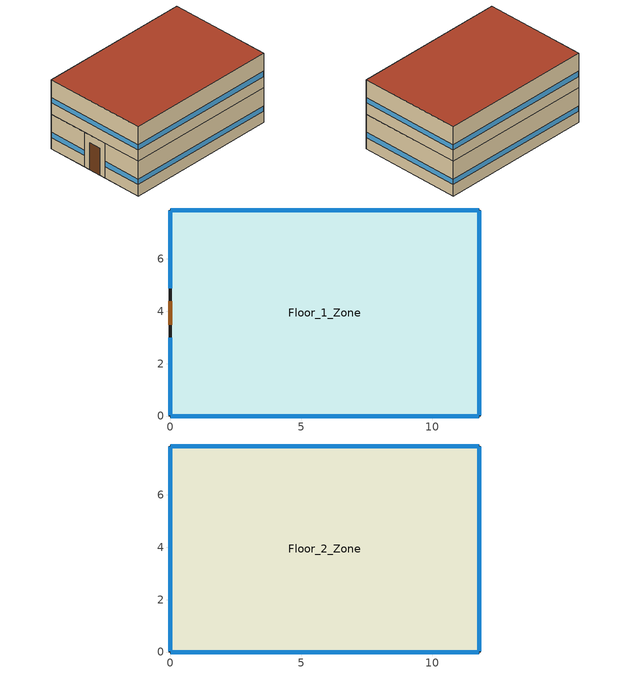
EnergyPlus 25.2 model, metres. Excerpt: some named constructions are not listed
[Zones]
Floor_1_Zone
 floor ground (Residential Floor Construction): 0,0 0,7.87 11.8,7.87 11.8,0 z0
 wall outside (Residential Wall Construction): 0,4.85 0,3.02 0,0 11.8,0 11.8,7.87 0,7.87 0,4.85 z0:2.74
 window (Residential Window Construction): 0,3 0,0.03 / 0,7.84 0,4.87 z0.9:1.32; 11.78,7.87 0.03,7.87 / 11.8,0.03 11.8,7.84 / 0.03,0 11.78,0 z0.9:1.31
 door (Residential Door Construction): 0,4.39 0,3.48 z0:2.13
 roof outside (Residential Roof Construction): 11.8,0 11.8,7.87 0,7.87 0,0 z2.74
Floor_2_Zone
 floor ground (Residential Floor Construction): 0,0 0,7.87 11.8,7.87 11.8,0 z2.74
 wall outside (Residential Wall Construction): 11.8,0 11.8,7.87 0,7.87 0,0 11.8,0 z2.74:5.49
 window (Residential Window Construction): 11.8,0.03 11.8,7.84 / 0.03,0 11.78,0 / 0,7.84 0,0.03 / 11.78,7.87 0.03,7.87 z3.64:4.06
 roof outside (Residential Roof Construction): 11.8,0 11.8,7.87 0,7.87 0,0 z5.49
[SizingPeriod:DesignDay] Month=1; Day of Month=21; Day Type=WinterDesignDay; Daily DryBulb Temperature Range=0; DryBulb Temperature Range Modifier Type=DefaultMultipliers; Barometric Pressure=100953; Wind Direction=30; Rain Indicator=No; Snow Indicator=No; Daylight Saving Time Indicator=No; Solar Model Indicator=ASHRAEClearSky; Sky Clearness=0; Begin Environment Reset Mode=FullResetAtBeginEnvironment
Name | Maximum DryBulb Temperature | Humidity Condition Type | Wetbulb or DewPoint at Maximum DryBulb | Wind Speed
SEVILLA Ann Htg 99.6% Condns DB | 1.3 | Wetbulb | 1.3 | 1.3
SEVILLA Ann Htg Wind 99.6% Condns WS=>MCDB | 13.5 | Wetbulb | 13.5 | 10.4
SEVILLA Ann Hum_n 99.6% Condns DP=>MCDB | 8 | Dewpoint | -4.7 | 1.3
[ENERGYMANAGEMENTSYSTEM:PROGRAM]
ApplyAST_Floor_2_Residential_Living_Occupants: if Floor_2_Residential_Living_Occupants_CoolCoil==0; if Floor_2_Residential_Living_Occupants_HeatCoil==0; set NoH_NoC_reqs = 1; else; set NoH_NoC_reqs = 0; endif; else; set NoH_NoC_reqs = 0; endif; if Floor_2_Residential_Living_Occupants_OpT<roundedACST; if Floor_2_Residential_Living_Occupants_WindSpeed <= MaxWindSpeed; if Floor_2_Residential_Living_Occupants_OutT>MinOutTemp; if Floor_2_Residential_Living_Occupants_OutT < Floor_2_Residential_Living_Occupants_OpT; set meets_base_reqs = 1; else; set meets_base_reqs = 0; endif; else; set meets_base_reqs = 0; endif; else; set meets_base_reqs = 0; endif; else; set meets_base_reqs = 0; endif; if (NoH_NoC_reqs == 1) && (meets_base_reqs == 1); if Floor_2_Residential_Living_Occupants_OpT>VST; set Ventilates_HVACmode2_Floor_2_Residential_Living_Occupants = 1; else; set Ventilates_HVACmode2_Floor_2_Residential_Living_Occupants = 0; endif; else; set Ventilates_HVACmode2_Floor_2_Residential_Living_Occupants = 0; endif; if VentCtrl == 0; if Floor_2_Residential_Living_Occupants_OutT < Floor_2_Residential_Living_Occupants_OpT; if Floor_2_Residential_Living_Occupants_OutT>MinOutTemp; if Floor_2_Residential_Living_Occupants_OpT > VST; if Floor_2_Residential_Living_Occupants_WindSpeed <= MaxWindSpeed; set Ventilates_HVACmode1_Floor_2_Residential_Living_Occupants = 1; else; set Ventilates_HVACmode1_Floor_2_Residential_Living_Occupants = 0; endif; else; set Ventilates_HVACmode1_Floor_2_Residential_Living_Occupants = 0; endif; else; set Ventilates_HVACmode1_Floor_2_Residential_Living_Occupants = 0; endif; else; set Ventilates_HVACmode1_Floor_2_Residential_Living_Occupants = 0; endif; elseif VentCtrl == 1; if Floor_2_Residential_Living_Occupants_OutT<Floor_2_Residential_Living_Occupants_OpT; if Floor_2_Residential_Living_Occupants_OutT>MinOutTemp; if Floor_2_Residential_Living_Occupants_OpT > ACSTnoTol; if Floor_2_Residential_Living_Occupants_WindSpeed <= MaxWindSpeed; set Ventilates_HVACmode1_Floor_2_Residential_Living_Occupants = 1; else; set Ventilates_HVACmode1_Floor_2_Residential_Living_Occupants = 0; endif; else; set Ventilates_HVACmode1_Floor_2_Residential_Living_Occupants = 0; endif; else; set Ventilates_HVACmode1_Floor_2_Residential_Living_Occupants = 0; endif; else; set Ventilates_HVACmode1_Floor_2_Residential_Living_Occupants = 0; endif; endif; if HVACmode == 0; if Occ_count_Floor_2_Residential_Living_Occupants == 0; Set ACST_Act_Floor_2_Residential_Living_Occupants = 100; Set AHST_Act_Floor_2_Residential_Living_Occupants = -100; else; set ACST_Act_Floor_2_Residential_Living_Occupants = roundedACST; set AHST_Act_Floor_2_Residential_Living_Occupants = roundedAHST; endif; elseif HVACmode == 1; Set ACST_Act_Floor_2_Residential_Living_Occupants = 100; Set AHST_Act_Floor_2_Residential_Living_Occupants = -100; if Ventilates_HVACmode1_Floor_2_Residential_Living_Occupants == 1 && Occ_count_Floor_2_Residential_Living_Occupants > 0; set VentHours_Floor_2_Residential_Living_Occupants = 1*ZoneTimeStep; else; set VentHours_Floor_2_Residential_Living_Occupants = 0; endif; elseif HVACmode == 2; if Occ_count_Floor_2_Residential_Living_Occupants == 0; Set ACST_Act_Floor_2_Residential_Living_Occupants = 100; Set AHST_Act_Floor_2_Residential_Living_Occupants = -100; set VentHours_Floor_2_Residential_Living_Occupants = 0; else; if Ventilates_HVACmode2_Floor_2_Residential_Living_Occupants == 1; set VentHours_Floor_2_Residential_Living_Occupants = 1*ZoneTimeStep; elseif Ventilates_HVACmode2_Floor_2_Residential_Living_Occupants == 0; set VentHours_Floor_2_Residential_Living_Occupants = 0; set ACST_Act_Floor_2_Residential_Living_Occupants = roundedACST; set AHST_Act_Floor_2_Residential_Living_Occupants = roundedAHST; endif; endif; endif
SetMyVOF_Floor_2_Zone_Win: set slope = (1 - MultiplierVOF) / (MinTempDiffVOF - MaxTempDiffVOF); if Floor_2_Zone_Win_OutT > 0; set Floor_2_Zone_Win_TempDiffVOF = Floor_2_Zone_Win_OpT - Floor_2_Zone_Win_OutT; else; set Floor_2_Zone_Win_TempDiffVOF = Floor_2_Zone_Win_OpT + Floor_2_Zone_Win_OutT; endif; if Floor_2_Zone_Win_OutT > Floor_2_Zone_Win_OpT; set Floor_2_Zone_Win_MyVOF = 0; else; if Floor_2_Zone_Win_TempDiffVOF > MaxTempDiffVOF; set Floor_2_Zone_Win_MyVOF = MultiplierVOF; elseif Floor_2_Zone_Win_TempDiffVOF < MinTempDiffVOF; set Floor_2_Zone_Win_MyVOF = 1.0; else; set Floor_2_Zone_Win_MyVOF = slope*Floor_2_Zone_Win_TempDiffVOF - slope*MinTempDiffVOF + 1; endif; endif
SetWindowOperation_Floor_2_Zone_Win: if Floor_2_Zone_Win_CoolCoil==0; if Floor_2_Zone_Win_HeatCoil==0; set NoH_NoC_reqs = 1; else; set NoH_NoC_reqs = 0; endif; else; set NoH_NoC_reqs = 0; endif; if Floor_2_Zone_Win_OpT<roundedACST; if Floor_2_Zone_Win_WindSpeed <= MaxWindSpeed; if Floor_2_Zone_Win_OutT>MinOutTemp; if Floor_2_Zone_Win_OutT < Floor_2_Zone_Win_OpT; if Floor_2_Zone_Win_Occ_count > 0; set meets_base_reqs = 1; else; set meets_base_reqs = 0; endif; else; set meets_base_reqs = 0; endif; else; set meets_base_reqs = 0; endif; else; set meets_base_reqs = 0; endif; else; set meets_base_reqs = 0; endif; if (NoH_NoC_reqs == 1) && (meets_base_reqs == 1); if Floor_2_Zone_Win_OpT>VST; set Ventilates_HVACmode2_Floor_2_Zone_Win = 1; else; set Ventilates_HVACmode2_Floor_2_Zone_Win = 0; endif; else; set Ventilates_HVACmode2_Floor_2_Zone_Win = 0; endif; if VentCtrl == 0; if Floor_2_Zone_Win_OutT < Floor_2_Zone_Win_OpT; if Floor_2_Zone_Win_OutT>MinOutTemp; if Floor_2_Zone_Win_OpT > VST; if Floor_2_Zone_Win_WindSpeed <= MaxWindSpeed; set Ventilates_HVACmode1_Floor_2_Zone_Win = 1; else; set Ventilates_HVACmode1_Floor_2_Zone_Win = 0; endif; else; set Ventilates_HVACmode1_Floor_2_Zone_Win = 0; endif; else; set Ventilates_HVACmode1_Floor_2_Zone_Win = 0; endif; else; set Ventilates_HVACmode1_Floor_2_Zone_Win = 0; endif; elseif VentCtrl == 1; if Floor_2_Zone_Win_OutT<Floor_2_Zone_Win_OpT; if Floor_2_Zone_Win_OutT>MinOutTemp; if Floor_2_Zone_Win_OpT > ACSTnoTol; if Floor_2_Zone_Win_WindSpeed <= MaxWindSpeed; set Ventilates_HVACmode1_Floor_2_Zone_Win = 1; else; set Ventilates_HVACmode1_Floor_2_Zone_Win = 0; endif; else; set Ventilates_HVACmode1_Floor_2_Zone_Win = 0; endif; else; set Ventilates_HVACmode1_Floor_2_Zone_Win = 0; endif; else; set Ventilates_HVACmode1_Floor_2_Zone_Win = 0; endif; endif; if HVACmode == 0; set Floor_2_Zone_Win_VentOpenFact = 0; elseif HVACmode == 1; if Ventilates_HVACmode1_Floor_2_Zone_Win == 1; set Floor_2_Zone_Win_VentOpenFact = Floor_2_Zone_Win_MyVOF; else; set Floor_2_Zone_Win_VentOpenFact = 0; endif; elseif HVACmode == 2; if Ventilates_HVACmode2_Floor_2_Zone_Win == 1; if (VentCtrl==0) || (VentCtrl==1); set Floor_2_Zone_Win_VentOpenFact = 1; elseif (VentCtrl==2) || (VentCtrl==3); set Floor_2_Zone_Win_VentOpenFact = Floor_2_Zone_Win_MyVOF; endif; else; set Floor_2_Zone_Win_VentOpenFact = 0; endif; endif
[ENERGYMANAGEMENTSYSTEM:GLOBALVARIABLE]
ACST; AHST; ACSTnoTol; AHSTnoTol; ComfStand; ACSTaul; ACSTall; AHSTaul; AHSTall; CAT; ACSToffset; AHSToffset; ComfMod; ComfTemp; ACSTtol; AHSTtol; SetpointAcc; roundedACST; roundedAHST; CoolSeasonStart; CoolSeasonEnd; m; n
ComfHours_Floor_1_Residential_Living_Occupants; DiscomfAppHotHours_Floor_1_Residential_Living_Occupants; DiscomfAppColdHours_Floor_1_Residential_Living_Occupants; DiscomfNonAppHotHours_Floor_1_Residential_Living_Occupants; DiscomfNonAppColdHours_Floor_1_Residential_Living_Occupants; ComfHoursNoApp_Floor_1_Residential_Living_Occupants; ZoneFloorArea_Floor_1_Residential_Living_Occupants; ZoneAirVolume_Floor_1_Residential_Living_Occupants; OccHours_Floor_1_Residential_Living_Occupants; OccComfHoursNoApp_Floor_1_Residential_Living_Occupants; OccDiscomfHoursNoApp_Floor_1_Residential_Living_Occupants
ComfHours_Floor_2_Residential_Living_Occupants; DiscomfAppHotHours_Floor_2_Residential_Living_Occupants; DiscomfAppColdHours_Floor_2_Residential_Living_Occupants; DiscomfNonAppHotHours_Floor_2_Residential_Living_Occupants; DiscomfNonAppColdHours_Floor_2_Residential_Living_Occupants; ComfHoursNoApp_Floor_2_Residential_Living_Occupants; ZoneFloorArea_Floor_2_Residential_Living_Occupants; ZoneAirVolume_Floor_2_Residential_Living_Occupants; OccHours_Floor_2_Residential_Living_Occupants; OccComfHoursNoApp_Floor_2_Residential_Living_Occupants; OccDiscomfHoursNoApp_Floor_2_Residential_Living_Occupants
VST; VSToffset; MaxWindSpeed; VentCtrl; HVACmode; MinOutTemp; MinOToffset; MaxTempDiffVOF; MinTempDiffVOF; MultiplierVOF
VentHours_Floor_1_Residential_Living_Occupants
VentHours_Floor_2_Residential_Living_Occupants
Floor_1_Zone_Win_MyVOF
Floor_2_Zone_Win_MyVOF
[ENERGYMANAGEMENTSYSTEM:OUTPUTVARIABLE] Update Frequency=ZoneTimestep
Name | EMS Variable | Type of Data in Variable | Units
Comfort Temperature | ComfTemp | Averaged | C
Adaptive Cooling Setpoint Temperature | roundedACST | Averaged | C
Adaptive Heating Setpoint Temperature | roundedAHST | Averaged | C
Adaptive Cooling Setpoint Temperature_No Tolerance | ACSTnoTol | Averaged | C
Adaptive Heating Setpoint Temperature_No Tolerance | AHSTnoTol | Averaged | C
z_test_ComfStand | ComfStand | Averaged | NA
z_test_ACSTaul | ACSTaul | Averaged | C
z_test_ACSTall | ACSTall | Averaged | C
z_test_AHSTaul | AHSTaul | Averaged | C
z_test_AHSTall | AHSTall | Averaged | C
z_test_CAT | CAT | Averaged | C
z_test_ACSToffset | ACSToffset | Averaged | C
z_test_AHSToffset | AHSToffset | Averaged | C
z_test_ComfMod | ComfMod | Averaged | NA
z_test_ACSTtol | ACSTtol | Averaged | C
z_test_SetpointAcc | SetpointAcc | Averaged | NA
z_test_CustAST_m | m | Averaged | NA
z_test_CustAST_n | n | Averaged | NA
z_test_AHSTtol | AHSTtol | Averaged | C
Ventilation Setpoint Temperature | VST | Averaged | C
Minimum Outdoor Temperature for ventilation | MinOutTemp | Averaged | C
Minimum Outdoor Temperature Difference for ventilation | MinTempDiffVOF | Averaged | C
Maximum Outdoor Temperature Difference for ventilation | MaxTempDiffVOF | Averaged | C
Multiplier for Ventilation Opening Factor | MultiplierVOF | Averaged
Comfortable Hours_No Applicability_Floor_1_Residential_Living_Occupants | ComfHoursNoApp_Floor_1_Residential_Living_Occupants | Summed | H
Comfortable Hours_No Applicability_Floor_2_Residential_Living_Occupants | ComfHoursNoApp_Floor_2_Residential_Living_Occupants | Summed | H
Comfortable Hours_Applicability_Floor_1_Residential_Living_Occupants | ComfHours_Floor_1_Residential_Living_Occupants | Summed | H
Comfortable Hours_Applicability_Floor_2_Residential_Living_Occupants | ComfHours_Floor_2_Residential_Living_Occupants | Summed | H
Occupied Comfortable Hours_No Applicability_Floor_1_Residential_Living_Occupants | OccComfHoursNoApp_Floor_1_Residential_Living_Occupants | Summed | H
Occupied Comfortable Hours_No Applicability_Floor_2_Residential_Living_Occupants | OccComfHoursNoApp_Floor_2_Residential_Living_Occupants | Summed | H
Occupied Discomfortable Hours_No Applicability_Floor_1_Residential_Living_Occupants | OccDiscomfHoursNoApp_Floor_1_Residential_Living_Occupants | Summed | H
Occupied Discomfortable Hours_No Applicability_Floor_2_Residential_Living_Occupants | OccDiscomfHoursNoApp_Floor_2_Residential_Living_Occupants | Summed | H
Occupied Hours_Floor_1_Residential_Living_Occupants | OccHours_Floor_1_Residential_Living_Occupants | Summed | H
Occupied Hours_Floor_2_Residential_Living_Occupants | OccHours_Floor_2_Residential_Living_Occupants | Summed | H
Discomfortable Applicable Hot Hours_Floor_1_Residential_Living_Occupants | DiscomfAppHotHours_Floor_1_Residential_Living_Occupants | Summed | H
Discomfortable Applicable Hot Hours_Floor_2_Residential_Living_Occupants | DiscomfAppHotHours_Floor_2_Residential_Living_Occupants | Summed | H
Discomfortable Applicable Cold Hours_Floor_1_Residential_Living_Occupants | DiscomfAppColdHours_Floor_1_Residential_Living_Occupants | Summed | H
Discomfortable Applicable Cold Hours_Floor_2_Residential_Living_Occupants | DiscomfAppColdHours_Floor_2_Residential_Living_Occupants | Summed | H
Discomfortable Non Applicable Hot Hours_Floor_1_Residential_Living_Occupants | DiscomfNonAppHotHours_Floor_1_Residential_Living_Occupants | Summed | H
Discomfortable Non Applicable Hot Hours_Floor_2_Residential_Living_Occupants | DiscomfNonAppHotHours_Floor_2_Residential_Living_Occupants | Summed | H
Discomfortable Non Applicable Cold Hours_Floor_1_Residential_Living_Occupants | DiscomfNonAppColdHours_Floor_1_Residential_Living_Occupants | Summed | H
Discomfortable Non Applicable Cold Hours_Floor_2_Residential_Living_Occupants | DiscomfNonAppColdHours_Floor_2_Residential_Living_Occupants | Summed | H
Zone Floor Area_Floor_1_Residential_Living_Occupants | ZoneFloorArea_Floor_1_Residential_Living_Occupants | Averaged | m2
Zone Floor Area_Floor_2_Residential_Living_Occupants | ZoneFloorArea_Floor_2_Residential_Living_Occupants | Averaged | m2
Zone Air Volume_Floor_1_Residential_Living_Occupants | ZoneAirVolume_Floor_1_Residential_Living_Occupants | Averaged | m3
Zone Air Volume_Floor_2_Residential_Living_Occupants | ZoneAirVolume_Floor_2_Residential_Living_Occupants | Averaged | m3
People Occupant Count_Floor_1_Residential_Living_Occupants | Occ_count_Floor_1_Residential_Living_Occupants | Summed
People Occupant Count_Floor_2_Residential_Living_Occupants | Occ_count_Floor_2_Residential_Living_Occupants | Summed
Ventilation Hours_Floor_1_Residential_Living_Occupants | VentHours_Floor_1_Residential_Living_Occupants | Summed | H
Ventilation Hours_Floor_2_Residential_Living_Occupants | VentHours_Floor_2_Residential_Living_Occupants | Summed | H
[SCHEDULE:COMPACT]
TypOperativeTempControlSch: Through: 12/31, For: SummerDesignDay WinterDesignDay, Until: 24:00, 0, For: AllOtherDays, Until: 24:00, 0.5
[CURVE:LINEAR] Minimum Value of x=1; Maximum Value of x=1.5
Name | Coefficient1 Constant | Coefficient2 x
CoolingCombRatio | 0.618055 | 0.381945
HeatingCombRatio | 0.96034 | 0.03966
[CURVE:QUADRATIC]
Name | Coefficient1 Constant | Coefficient2 x | Coefficient3 x2 | Minimum Value of x | Maximum Value of x
VRFACCoolCapFFF | 0.8 | 0.2 | 0 | 0.5 | 1.5
CoolingEIRHiPLR | 1 | 0 | 0 | 1 | 1.5
VRFCPLFFPLR | 0.85 | 0.15 | 0 | 0 | 1
HeatingEIRHiPLR | 2.42944 | -2.23589 | 0.806452 | 1 | 1.5
[CURVE:CUBIC]
Name | Coefficient1 Constant | Coefficient2 x | Coefficient3 x2 | Coefficient4 x3 | Minimum Value of x | Maximum Value of x | Minimum Curve Output | Maximum Curve Output | Input Unit Type for X | Output Unit Type
VRFTUCoolCapFT | 0.504547 | 0.0288891 | -1.08194e-05 | 1.01359e-05 | 0 | 50 | 0.5 | 1.5 | Temperature | Dimensionless
VRFTUHeatCapFT | -0.390709 | 0.261815 | -0.0130432 | 0.000178132 | 0 | 50 | 0.5 | 1.5 | Temperature | Dimensionless
VRFCoolCapFTBoundary | 25.7347 | -0.0315004 | -0.014166 | 0 | 11 | 30 |  |  | Temperature
VRFCoolEIRFTBoundary | 25.7347 | -0.0315004 | -0.014166 | 0 | 15 | 24 |  |  | Temperature
CoolingEIRLowPLR | 0.462812 | -1.04024 | 2.17491 | -0.597482 | 0 | 1 |  |  | Temperature | Capacity
VRFHeatCapFTBoundary | -7.60009 | 3.0509 | -0.116284 | 0 | 15 | 27 |  |  | Temperature
VRFHeatEIRFTBoundary | -7.60009 | 3.0509 | -0.116284 | 0 | 15 | 27 | -20 | 15 | Temperature
HeatingEIRLowPLR | 0.140009 | 0.6415 | 0.133905 | 0.0845859 | 0 | 1 |  |  | Dimensionless | Dimensionless
[CURVE:BIQUADRATIC] Output Unit Type=Dimensionless
Name | Coefficient1 Constant | Coefficient2 x | Coefficient3 x2 | Coefficient4 y | Coefficient5 y2 | Coefficient6 xy | Minimum Value of x | Maximum Value of x | Minimum Value of y | Maximum Value of y | Input Unit Type for X | Input Unit Type for Y
VRFCoolCapFT | 0.576883 | 0.017448 | 0.000583269 | -1.76324e-06 | -7.474e-09 | -1.30413e-07 | 15 | 24 | -5 | 23 | Temperature | Temperature
VRFCoolCapFTHi | 0.686736 | 0.0207631 | 0.0005447 | -0.0016218 | -4.259e-07 | -0.0003392 | 15 | 24 | 16 | 43 | Temperature | Temperature
VRFCoolEIRFT | 0.989011 | -0.0234797 | 0.000199711 | 0.00596834 | -1.0289e-07 | -0.00015686 | 15 | 24 | -5 | 23 | Temperature | Temperature
VRFCoolEIRFTHi | 0.143515 | 0.0186004 | -0.0003954 | 0.0248522 | 0.00016329 | -0.0006244 | 15 | 24 | 16 | 43 | Temperature | Temperature
VRFHeatCapFT | 1.0146 | -0.0025067 | -0.000141599 | 0.0269316 | 1.83538e-06 | -0.000358147 | 15 | 27 | -20 | 15 | Temperature | Temperature
VRFHeatCapFTHi | 1.16113 | 0.0274789 | -0.00168795 | 0.00178338 | 2.03208e-06 | -6.8969e-05 | 15 | 27 | -10 | 15 | Temperature | Temperature
VRFHeatEIRFT | 0.874655 | -0.0131975 | 0.00110307 | -0.0133118 | 0.00089017 | -0.00012766 | 15 | 27 | -20 | 12 | Temperature | Temperature
VRFHeatEIRFTHi | 2.50401 | -0.0573677 | 4.07336e-05 | -0.129597 | 0.00135839 | 0.00317047 | 15 | 27 | -10 | 15 | Temperature | Temperature
CoolingLengthCorrectionFactor | 1.06938 | -0.0014951 | 2.56e-06 | -0.11511 | 0.0511169 | -0.0004369 | 8 | 175 | 0.5 | 1.5 | Temperature | Temperature
VRF Piping Correction Factor for Length in Heating Mode | 0.989916 | 0.001961 | -3.6e-05 | 0 | 0 | 0 | 7 | 106.5 | 1 | 1 | Distance | Dimensionless
VRF Heat Recovery Cooling Capacity Modifier; VRF Heat Recovery Heating Capacity Modifier | 0.9 | 0 | 0 | 0 | 0 | 0 | -100 | 100 | -100 | 100 | Temperature | Temperature
VRF Heat Recovery Cooling Energy Modifier; VRF Heat Recovery Heating Energy Modifier | 1.1 | 0 | 0 | 0 | 0 | 0 | -100 | 100 | -100 | 100 | Temperature | Temperature
